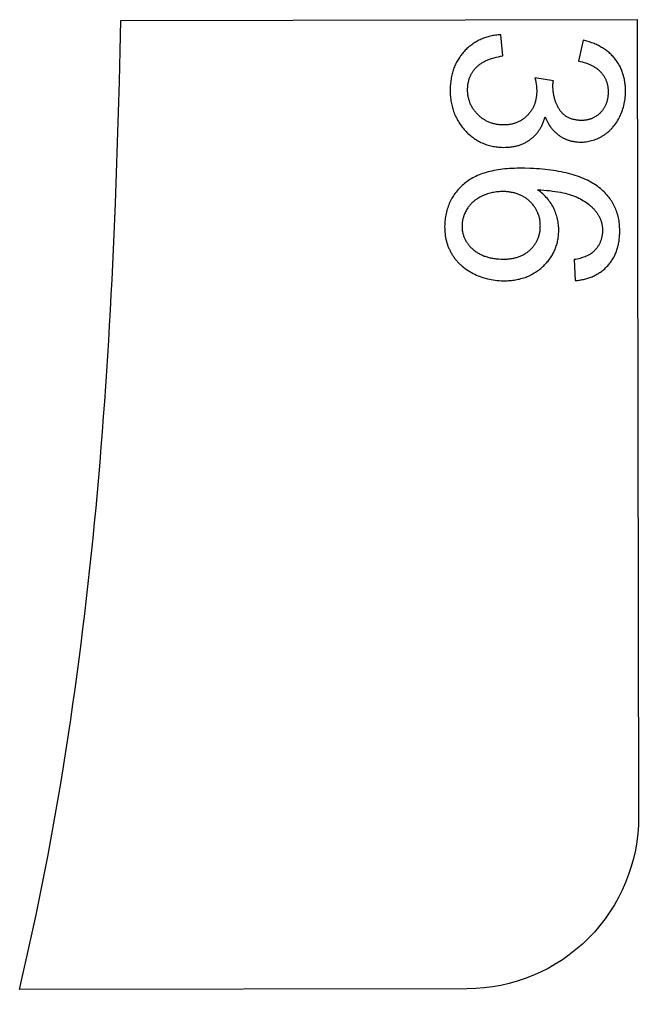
# Model space of a CAD drawing. Extents: x -8894 to -3022, y 6798 to 8329.
# Drawn here: x -4003.1 to -3822.8, y 7327.1 to 7609.5 of the extents above; entities that cross this region are included whole.
import ezdxf

# ---------------------------------------------------------------- set-up
doc = ezdxf.new("R2010")
doc.units = 0
doc.layers.add('LAYER_03', color=7, linetype='CONTINUOUS')
doc.layers.add('STEVILKE', color=7, linetype='CONTINUOUS')

msp = doc.modelspace()

# ---------------------------------------------------------------- linework, layer by layer
at = {"layer": 'LAYER_03'}
msp.add_lwpolyline([(-3872.7, 7327.37), (-4003.09, 7327.12), (-4002.07, 7331.47), (-4001.08, 7335.82), (-4000.11, 7340.18), (-3999.16, 7344.53), (-3998.23, 7348.89), (-3997.33, 7353.25), (-3996.45, 7357.61), (-3995.59, 7361.98), (-3994.75, 7366.35), (-3993.94, 7370.72), (-3993.14, 7375.09), (-3992.36, 7379.46), (-3991.61, 7383.84), (-3990.87, 7388.22), (-3990.16, 7392.6), (-3989.46, 7396.98), (-3988.79, 7401.36), (-3988.13, 7405.75), (-3987.49, 7410.14), (-3986.87, 7414.53), (-3986.27, 7418.92), (-3985.68, 7423.32), (-3985.12, 7427.71), (-3984.57, 7432.11), (-3984.04, 7436.51), (-3983.52, 7440.91), (-3983.02, 7445.31), (-3982.54, 7449.72), (-3982.08, 7454.13), (-3981.63, 7458.53), (-3981.19, 7462.94), (-3980.77, 7467.36), (-3980.37, 7471.77), (-3979.98, 7476.18), (-3979.6, 7480.6), (-3979.24, 7485.02), (-3978.89, 7489.44), (-3978.56, 7493.86), (-3978.24, 7498.28), (-3977.93, 7502.7), (-3977.63, 7507.13), (-3977.35, 7511.55), (-3977.08, 7515.98), (-3976.82, 7520.41), (-3976.57, 7524.84), (-3976.33, 7529.27), (-3976.1, 7533.7), (-3975.88, 7538.13), (-3975.48, 7547), (-3975.11, 7555.87), (-3974.78, 7564.75), (-3974.49, 7573.63), (-3974.22, 7582.51), (-3973.98, 7591.4), (-3973.77, 7600.29), (-3973.58, 7609.18), (-3823.23, 7609.46), (-3822.79, 7377.46, -0.414214)], format="xyb", close=True, dxfattribs=at)
at = {"layer": 'STEVILKE'}
for p, q in [((-3867.92, 7558.25), (-3868.28, 7558.09)), ((-3867.55, 7558.39), (-3867.92, 7558.25)), ((-3867.18, 7558.53), (-3867.55, 7558.39)), ((-3866.8, 7558.66), (-3867.18, 7558.53)), ((-3866.43, 7558.77), (-3866.8, 7558.66)), ((-3866.05, 7558.88), (-3866.43, 7558.77)), ((-3865.67, 7558.97), (-3866.05, 7558.88)), ((-3865.29, 7559.06), (-3865.67, 7558.97)), ((-3864.91, 7559.13), (-3865.29, 7559.06)), ((-3864.53, 7559.2), (-3864.91, 7559.13)), ((-3864.15, 7559.25), (-3864.53, 7559.2)), ((-3863.76, 7559.29), (-3864.15, 7559.25)), ((-3863.37, 7559.32), (-3863.76, 7559.29)), ((-3862.98, 7559.34), (-3863.37, 7559.32)), ((-3862.59, 7559.35), (-3862.98, 7559.34)), ((-3862.2, 7559.35), (-3862.59, 7559.35)), ((-3861.8, 7559.34), (-3862.2, 7559.35)), ((-3861.5, 7559.33), (-3861.8, 7559.34)), ((-3861.2, 7559.31), (-3861.5, 7559.33)), ((-3860.91, 7559.28), (-3861.2, 7559.31)), ((-3860.62, 7559.25), (-3860.91, 7559.28)), ((-3860.34, 7559.21), (-3860.62, 7559.25)), ((-3860.06, 7559.17), (-3860.34, 7559.21)), ((-3859.78, 7559.12), (-3860.06, 7559.17)), ((-3859.51, 7559.07), (-3859.78, 7559.12)), ((-3859.24, 7559.01), (-3859.51, 7559.07)), ((-3858.97, 7558.94), (-3859.24, 7559.01)), ((-3858.71, 7558.87), (-3858.97, 7558.94)), ((-3858.45, 7558.8), (-3858.71, 7558.87)), ((-3858.2, 7558.71), (-3858.45, 7558.8)), ((-3857.95, 7558.63), (-3858.2, 7558.71)), ((-3857.7, 7558.54), (-3857.95, 7558.63)), ((-3857.46, 7558.44), (-3857.7, 7558.54)), ((-3857.22, 7558.33), (-3857.46, 7558.44)), ((-3856.99, 7558.23), (-3857.22, 7558.33)), ((-3856.75, 7558.11), (-3856.99, 7558.23)), ((-3871.95, 7555.37), (-3872.06, 7555.24)), ((-3871.83, 7555.51), (-3871.95, 7555.37)), ((-3871.71, 7555.64), (-3871.83, 7555.51)), ((-3871.59, 7555.77), (-3871.71, 7555.64)), ((-3871.47, 7555.9), (-3871.59, 7555.77)), ((-3871.34, 7556.03), (-3871.47, 7555.9)), ((-3871.21, 7556.15), (-3871.34, 7556.03)), ((-3871.08, 7556.27), (-3871.21, 7556.15)), ((-3870.95, 7556.39), (-3871.08, 7556.27)), ((-3870.81, 7556.51), (-3870.95, 7556.39)), ((-3870.67, 7556.62), (-3870.81, 7556.51)), ((-3870.53, 7556.74), (-3870.67, 7556.62)), ((-3870.39, 7556.85), (-3870.53, 7556.74)), ((-3870.24, 7556.96), (-3870.39, 7556.85)), ((-3870.09, 7557.06), (-3870.24, 7556.96)), ((-3869.94, 7557.17), (-3870.09, 7557.06)), ((-3869.79, 7557.27), (-3869.94, 7557.17)), ((-3869.63, 7557.37), (-3869.79, 7557.27)), ((-3869.31, 7557.56), (-3869.63, 7557.37)), ((-3868.98, 7557.75), (-3869.31, 7557.56)), ((-3868.63, 7557.92), (-3868.98, 7557.75)), ((-3868.28, 7558.09), (-3868.63, 7557.92)), ((-3856.53, 7557.99), (-3856.75, 7558.11)), ((-3856.3, 7557.87), (-3856.53, 7557.99)), ((-3856.08, 7557.74), (-3856.3, 7557.87)), ((-3855.87, 7557.6), (-3856.08, 7557.74)), ((-3855.66, 7557.46), (-3855.87, 7557.6)), ((-3855.45, 7557.31), (-3855.66, 7557.46)), ((-3855.25, 7557.16), (-3855.45, 7557.31)), ((-3855.05, 7557), (-3855.25, 7557.16)), ((-3854.85, 7556.84), (-3855.05, 7557)), ((-3854.66, 7556.67), (-3854.85, 7556.84)), ((-3854.47, 7556.49), (-3854.66, 7556.67)), ((-3854.28, 7556.31), (-3854.47, 7556.49)), ((-3854.1, 7556.13), (-3854.28, 7556.31)), ((-3853.93, 7555.94), (-3854.1, 7556.13)), ((-3853.76, 7555.74), (-3853.93, 7555.94)), ((-3853.59, 7555.55), (-3853.76, 7555.74)), ((-3853.44, 7555.35), (-3853.59, 7555.55)), ((-3853.28, 7555.15), (-3853.44, 7555.35)), ((-3873.61, 7552.55), (-3873.67, 7552.39)), ((-3873.55, 7552.7), (-3873.61, 7552.55)), ((-3873.48, 7552.86), (-3873.55, 7552.7)), ((-3873.34, 7553.16), (-3873.48, 7552.86)), ((-3873.2, 7553.47), (-3873.34, 7553.16)), ((-3873.03, 7553.77), (-3873.2, 7553.47)), ((-3872.86, 7554.07), (-3873.03, 7553.77)), ((-3872.68, 7554.37), (-3872.86, 7554.07)), ((-3872.48, 7554.66), (-3872.68, 7554.37)), ((-3872.38, 7554.81), (-3872.48, 7554.66)), ((-3872.28, 7554.95), (-3872.38, 7554.81)), ((-3872.17, 7555.1), (-3872.28, 7554.95)), ((-3872.06, 7555.24), (-3872.17, 7555.1)), ((-3853.14, 7554.95), (-3853.28, 7555.15)), ((-3853, 7554.75), (-3853.14, 7554.95)), ((-3852.86, 7554.55), (-3853, 7554.75)), ((-3852.73, 7554.34), (-3852.86, 7554.55)), ((-3852.61, 7554.13), (-3852.73, 7554.34)), ((-3852.5, 7553.92), (-3852.61, 7554.13)), ((-3852.38, 7553.7), (-3852.5, 7553.92)), ((-3852.28, 7553.49), (-3852.38, 7553.7)), ((-3852.18, 7553.27), (-3852.28, 7553.49)), ((-3852.09, 7553.05), (-3852.18, 7553.27)), ((-3852, 7552.82), (-3852.09, 7553.05)), ((-3851.92, 7552.6), (-3852, 7552.82)), ((-3851.85, 7552.37), (-3851.92, 7552.6)), ((-3874.2, 7549.82), (-3874.21, 7549.65)), ((-3874.19, 7549.98), (-3874.2, 7549.82)), ((-3874.17, 7550.15), (-3874.19, 7549.98)), ((-3874.16, 7550.31), (-3874.17, 7550.15)), ((-3874.14, 7550.47), (-3874.16, 7550.31)), ((-3874.11, 7550.64), (-3874.14, 7550.47)), ((-3874.09, 7550.8), (-3874.11, 7550.64)), ((-3874.06, 7550.96), (-3874.09, 7550.8)), ((-3874.03, 7551.12), (-3874.06, 7550.96)), ((-3873.99, 7551.28), (-3874.03, 7551.12)), ((-3873.95, 7551.44), (-3873.99, 7551.28)), ((-3873.91, 7551.6), (-3873.95, 7551.44)), ((-3873.87, 7551.76), (-3873.91, 7551.6)), ((-3873.82, 7551.92), (-3873.87, 7551.76)), ((-3873.77, 7552.08), (-3873.82, 7551.92)), ((-3873.72, 7552.23), (-3873.77, 7552.08)), ((-3873.67, 7552.39), (-3873.72, 7552.23)), ((-3851.78, 7552.14), (-3851.85, 7552.37)), ((-3851.71, 7551.91), (-3851.78, 7552.14)), ((-3851.66, 7551.68), (-3851.71, 7551.91)), ((-3851.6, 7551.44), (-3851.66, 7551.68)), ((-3851.56, 7551.2), (-3851.6, 7551.44)), ((-3851.52, 7550.96), (-3851.56, 7551.2)), ((-3851.48, 7550.72), (-3851.52, 7550.96)), ((-3851.46, 7550.47), (-3851.48, 7550.72)), ((-3851.43, 7550.22), (-3851.46, 7550.47)), ((-3851.42, 7549.97), (-3851.43, 7550.22)), ((-3851.41, 7549.72), (-3851.42, 7549.97)), ((-3851.4, 7549.47), (-3851.41, 7549.72)), ((-3874.21, 7549.65), (-3874.21, 7549.41)), ((-3874.21, 7549.41), (-3874.21, 7549.17)), ((-3874.21, 7549.17), (-3874.21, 7548.93)), ((-3874.21, 7548.93), (-3874.2, 7548.7)), ((-3874.2, 7548.7), (-3874.18, 7548.46)), ((-3874.18, 7548.46), (-3874.15, 7548.23)), ((-3874.15, 7548.23), (-3874.12, 7548)), ((-3874.12, 7548), (-3874.09, 7547.77)), ((-3874.09, 7547.77), (-3874.04, 7547.54)), ((-3874.04, 7547.54), (-3874, 7547.32)), ((-3874, 7547.32), (-3873.94, 7547.1)), ((-3873.94, 7547.1), (-3873.88, 7546.88)), ((-3873.88, 7546.88), (-3873.81, 7546.66)), ((-3851.74, 7546.72), (-3851.68, 7546.96)), ((-3851.68, 7546.96), (-3851.63, 7547.2)), ((-3851.63, 7547.2), (-3851.58, 7547.44)), ((-3851.58, 7547.44), (-3851.54, 7547.68)), ((-3851.54, 7547.68), (-3851.5, 7547.93)), ((-3851.5, 7547.93), (-3851.47, 7548.18)), ((-3851.47, 7548.18), (-3851.45, 7548.44)), ((-3851.45, 7548.44), (-3851.43, 7548.69)), ((-3851.43, 7548.69), (-3851.41, 7548.95)), ((-3851.41, 7549.21), (-3851.4, 7549.47)), ((-3851.41, 7548.95), (-3851.41, 7549.21)), ((-3873.81, 7546.66), (-3873.74, 7546.44)), ((-3873.74, 7546.44), (-3873.66, 7546.22)), ((-3873.66, 7546.22), (-3873.57, 7546.01)), ((-3873.57, 7546.01), (-3873.48, 7545.8)), ((-3873.48, 7545.8), (-3873.38, 7545.59)), ((-3873.38, 7545.59), (-3873.28, 7545.38)), ((-3873.28, 7545.38), (-3873.16, 7545.17)), ((-3873.16, 7545.17), (-3873.05, 7544.97)), ((-3873.05, 7544.97), (-3872.92, 7544.77)), ((-3872.92, 7544.77), (-3872.79, 7544.57)), ((-3872.79, 7544.57), (-3872.66, 7544.37)), ((-3872.66, 7544.37), (-3872.52, 7544.17)), ((-3872.52, 7544.17), (-3872.37, 7543.98)), ((-3853.03, 7543.93), (-3852.9, 7544.12)), ((-3852.9, 7544.12), (-3852.77, 7544.32)), ((-3852.77, 7544.32), (-3852.65, 7544.53)), ((-3852.65, 7544.53), (-3852.53, 7544.73)), ((-3852.53, 7544.73), (-3852.42, 7544.94)), ((-3852.42, 7544.94), (-3852.32, 7545.15)), ((-3852.32, 7545.15), (-3852.22, 7545.37)), ((-3852.22, 7545.37), (-3852.12, 7545.59)), ((-3852.12, 7545.59), (-3852.04, 7545.81)), ((-3852.04, 7545.81), (-3851.95, 7546.03)), ((-3851.95, 7546.03), (-3851.88, 7546.26)), ((-3851.88, 7546.26), (-3851.81, 7546.49)), ((-3851.81, 7546.49), (-3851.74, 7546.72)), ((-3872.37, 7543.98), (-3872.21, 7543.79)), ((-3872.21, 7543.79), (-3872.05, 7543.59)), ((-3872.05, 7543.59), (-3871.89, 7543.4)), ((-3871.89, 7543.4), (-3871.71, 7543.22)), ((-3871.71, 7543.22), (-3871.53, 7543.03)), ((-3871.53, 7543.03), (-3871.35, 7542.85)), ((-3871.35, 7542.85), (-3871.16, 7542.67)), ((-3871.16, 7542.67), (-3870.96, 7542.49)), ((-3870.96, 7542.49), (-3870.76, 7542.32)), ((-3870.76, 7542.32), (-3870.56, 7542.16)), ((-3870.56, 7542.16), (-3870.35, 7542)), ((-3870.35, 7542), (-3870.13, 7541.85)), ((-3870.13, 7541.85), (-3869.91, 7541.7)), ((-3869.91, 7541.7), (-3869.69, 7541.56)), ((-3869.69, 7541.56), (-3869.46, 7541.42)), ((-3869.46, 7541.42), (-3869.23, 7541.29)), ((-3869.23, 7541.29), (-3868.99, 7541.16)), ((-3856.13, 7541.11), (-3855.91, 7541.24)), ((-3855.91, 7541.24), (-3855.7, 7541.37)), ((-3855.7, 7541.37), (-3855.49, 7541.51)), ((-3855.49, 7541.51), (-3855.28, 7541.66)), ((-3855.28, 7541.66), (-3855.07, 7541.81)), ((-3855.07, 7541.81), (-3854.88, 7541.97)), ((-3854.88, 7541.97), (-3854.68, 7542.13)), ((-3854.68, 7542.13), (-3854.49, 7542.3)), ((-3854.49, 7542.3), (-3854.3, 7542.46)), ((-3854.3, 7542.46), (-3854.13, 7542.64)), ((-3854.13, 7542.64), (-3853.95, 7542.81)), ((-3853.95, 7542.81), (-3853.78, 7542.99)), ((-3853.78, 7542.99), (-3853.62, 7543.17)), ((-3853.62, 7543.17), (-3853.47, 7543.36)), ((-3853.47, 7543.36), (-3853.32, 7543.54)), ((-3853.32, 7543.54), (-3853.17, 7543.73)), ((-3853.17, 7543.73), (-3853.03, 7543.93)), ((-3868.99, 7541.16), (-3868.75, 7541.04)), ((-3868.75, 7541.04), (-3868.51, 7540.92)), ((-3868.51, 7540.92), (-3868.26, 7540.81)), ((-3868.26, 7540.81), (-3868, 7540.7)), ((-3868, 7540.7), (-3867.74, 7540.6)), ((-3867.74, 7540.6), (-3867.47, 7540.51)), ((-3867.47, 7540.51), (-3867.21, 7540.42)), ((-3867.21, 7540.42), (-3866.93, 7540.33)), ((-3866.93, 7540.33), (-3866.65, 7540.25)), ((-3866.65, 7540.25), (-3866.37, 7540.18)), ((-3866.37, 7540.18), (-3866.08, 7540.11)), ((-3866.08, 7540.11), (-3865.79, 7540.04)), ((-3865.79, 7540.04), (-3865.49, 7539.99)), ((-3865.49, 7539.99), (-3865.19, 7539.93)), ((-3865.19, 7539.93), (-3864.88, 7539.88)), ((-3864.88, 7539.88), (-3864.57, 7539.84)), ((-3864.57, 7539.84), (-3864.26, 7539.8)), ((-3864.26, 7539.8), (-3863.94, 7539.77)), ((-3863.94, 7539.77), (-3863.61, 7539.74)), ((-3863.61, 7539.74), (-3862.95, 7539.71)), ((-3862.95, 7539.71), (-3862.31, 7539.69)), ((-3862.31, 7539.69), (-3862, 7539.69)), ((-3862, 7539.69), (-3861.69, 7539.7)), ((-3861.69, 7539.7), (-3861.38, 7539.71)), ((-3861.38, 7539.71), (-3861.08, 7539.73)), ((-3861.08, 7539.73), (-3860.78, 7539.75)), ((-3860.78, 7539.75), (-3860.49, 7539.78)), ((-3860.49, 7539.78), (-3860.2, 7539.81)), ((-3860.2, 7539.81), (-3859.92, 7539.85)), ((-3859.92, 7539.85), (-3859.64, 7539.9)), ((-3859.64, 7539.9), (-3859.36, 7539.95)), ((-3859.36, 7539.95), (-3859.09, 7540)), ((-3859.09, 7540), (-3858.82, 7540.06)), ((-3858.82, 7540.06), (-3858.55, 7540.13)), ((-3858.55, 7540.13), (-3858.29, 7540.21)), ((-3858.29, 7540.21), (-3858.04, 7540.28)), ((-3858.04, 7540.28), (-3857.79, 7540.37)), ((-3857.79, 7540.37), (-3857.54, 7540.46)), ((-3857.54, 7540.46), (-3857.29, 7540.55)), ((-3857.29, 7540.55), (-3857.05, 7540.65)), ((-3857.05, 7540.65), (-3856.82, 7540.76)), ((-3856.82, 7540.76), (-3856.58, 7540.87)), ((-3856.58, 7540.87), (-3856.36, 7540.99)), ((-3856.36, 7540.99), (-3856.13, 7541.11))]:
    msp.add_line(p, q, dxfattribs=at)
for points in [[(-3862.92, 7605), (-3863.31, 7604.97), (-3863.7, 7604.94), (-3864.08, 7604.89), (-3864.45, 7604.85), (-3864.83, 7604.79), (-3865.19, 7604.73), (-3865.56, 7604.66), (-3865.92, 7604.58), (-3866.27, 7604.49), (-3866.62, 7604.4), (-3866.97, 7604.3), (-3867.31, 7604.19), (-3867.65, 7604.07), (-3867.99, 7603.95), (-3868.32, 7603.82), (-3868.64, 7603.68), (-3868.96, 7603.54), (-3869.28, 7603.38), (-3869.59, 7603.22), (-3869.9, 7603.06), (-3870.21, 7602.88), (-3870.51, 7602.7), (-3870.8, 7602.51), (-3871.09, 7602.31), (-3871.38, 7602.1), (-3871.66, 7601.89), (-3871.94, 7601.67), (-3872.22, 7601.44), (-3872.49, 7601.21), (-3872.76, 7600.97), (-3873.02, 7600.72), (-3873.28, 7600.46), (-3873.53, 7600.19), (-3873.77, 7599.93), (-3874.01, 7599.65), (-3874.24, 7599.38), (-3874.46, 7599.09), (-3874.68, 7598.81), (-3874.88, 7598.51), (-3875.08, 7598.22), (-3875.28, 7597.92), (-3875.46, 7597.61), (-3875.64, 7597.3), (-3875.81, 7596.99), (-3875.97, 7596.67), (-3876.13, 7596.34), (-3876.27, 7596.01), (-3876.41, 7595.68), (-3876.55, 7595.34), (-3876.67, 7595), (-3876.79, 7594.65), (-3876.9, 7594.3), (-3877, 7593.94), (-3877.1, 7593.58), (-3877.19, 7593.21), (-3877.27, 7592.84), (-3877.34, 7592.47), (-3877.41, 7592.09), (-3877.46, 7591.7), (-3877.51, 7591.31), (-3877.56, 7590.92), (-3877.59, 7590.52), (-3877.62, 7590.11), (-3877.64, 7589.7), (-3877.66, 7589.25), (-3877.66, 7588.8), (-3877.66, 7588.36), (-3877.64, 7587.92), (-3877.62, 7587.48), (-3877.59, 7587.05), (-3877.55, 7586.63), (-3877.5, 7586.21), (-3877.44, 7585.79), (-3877.37, 7585.38), (-3877.3, 7584.97), (-3877.21, 7584.57), (-3877.12, 7584.17), (-3877.01, 7583.77), (-3876.9, 7583.39), (-3876.78, 7583), (-3876.65, 7582.62), (-3876.51, 7582.24), (-3876.36, 7581.87), (-3876.2, 7581.51), (-3876.03, 7581.14), (-3875.86, 7580.79), (-3875.67, 7580.43), (-3875.48, 7580.09), (-3875.27, 7579.74), (-3875.06, 7579.4), (-3874.84, 7579.07), (-3874.61, 7578.74), (-3874.37, 7578.41), (-3874.12, 7578.09), (-3873.86, 7577.77), (-3873.59, 7577.46), (-3873.32, 7577.16), (-3873.04, 7576.86), (-3872.76, 7576.57), (-3872.47, 7576.3), (-3872.18, 7576.03), (-3871.88, 7575.77), (-3871.58, 7575.52), (-3871.28, 7575.28), (-3870.97, 7575.05), (-3870.66, 7574.82), (-3870.34, 7574.61), (-3870.02, 7574.41), (-3869.7, 7574.21), (-3869.37, 7574.02), (-3869.03, 7573.85), (-3868.69, 7573.68), (-3868.35, 7573.52), (-3868, 7573.37), (-3867.65, 7573.23), (-3867.3, 7573.1), (-3866.94, 7572.98), (-3866.58, 7572.86), (-3866.21, 7572.76), (-3865.83, 7572.67), (-3865.46, 7572.58), (-3865.08, 7572.5), (-3864.69, 7572.44), (-3864.3, 7572.38), (-3863.91, 7572.33), (-3863.51, 7572.29), (-3863.11, 7572.26), (-3862.7, 7572.24), (-3862.1, 7572.22), (-3861.52, 7572.23), (-3861.23, 7572.24), (-3860.94, 7572.25), (-3860.66, 7572.27), (-3860.38, 7572.3), (-3860.1, 7572.33), (-3859.83, 7572.36), (-3859.56, 7572.4), (-3859.29, 7572.44), (-3859.02, 7572.49), (-3858.76, 7572.55), (-3858.5, 7572.61), (-3858.25, 7572.67), (-3857.99, 7572.74), (-3857.74, 7572.81), (-3857.49, 7572.89), (-3857.25, 7572.97), (-3857.01, 7573.06), (-3856.77, 7573.16), (-3856.53, 7573.25), (-3856.3, 7573.36), (-3856.07, 7573.46), (-3855.85, 7573.58), (-3855.62, 7573.7), (-3855.4, 7573.82), (-3855.18, 7573.95), (-3854.97, 7574.08), (-3854.76, 7574.22), (-3854.55, 7574.36), (-3854.34, 7574.51), (-3854.14, 7574.66), (-3853.94, 7574.81), (-3853.75, 7574.97), (-3853.56, 7575.13), (-3853.38, 7575.3), (-3853.2, 7575.47), (-3853.02, 7575.65), (-3852.85, 7575.83), (-3852.68, 7576.01), (-3852.52, 7576.2), (-3852.36, 7576.39), (-3852.2, 7576.58), (-3852.05, 7576.78), (-3851.9, 7576.99), (-3851.76, 7577.2), (-3851.62, 7577.41), (-3851.48, 7577.62), (-3851.35, 7577.84), (-3851.23, 7578.07), (-3851.1, 7578.29), (-3850.98, 7578.52), (-3850.87, 7578.76), (-3850.76, 7579), (-3850.65, 7579.24), (-3850.55, 7579.49), (-3850.45, 7579.74), (-3850.36, 7580), (-3850.27, 7580.26), (-3850.18, 7580.52), (-3850.1, 7580.79), (-3850.03, 7581.06), (-3849.84, 7580.64), (-3849.65, 7580.22), (-3849.45, 7579.82), (-3849.24, 7579.43), (-3849.02, 7579.05), (-3848.79, 7578.69), (-3848.56, 7578.34), (-3848.43, 7578.17), (-3848.31, 7578), (-3848.18, 7577.84), (-3848.05, 7577.67), (-3847.92, 7577.52), (-3847.79, 7577.36), (-3847.65, 7577.21), (-3847.52, 7577.06), (-3847.38, 7576.91), (-3847.23, 7576.77), (-3847.09, 7576.63), (-3846.94, 7576.5), (-3846.79, 7576.36), (-3846.64, 7576.23), (-3846.49, 7576.11), (-3846.33, 7575.98), (-3846.17, 7575.86), (-3846.01, 7575.75), (-3845.85, 7575.63), (-3845.69, 7575.52), (-3845.52, 7575.42), (-3845.36, 7575.31), (-3845.19, 7575.21), (-3845.02, 7575.12), (-3844.85, 7575.02), (-3844.68, 7574.93), (-3844.51, 7574.84), (-3844.33, 7574.76), (-3844.16, 7574.68), (-3843.98, 7574.6), (-3843.81, 7574.53), (-3843.63, 7574.46), (-3843.45, 7574.39), (-3843.27, 7574.33), (-3843.08, 7574.27), (-3842.9, 7574.21), (-3842.72, 7574.16), (-3842.53, 7574.11), (-3842.34, 7574.06), (-3842.15, 7574.02), (-3841.96, 7573.98), (-3841.77, 7573.94), (-3841.58, 7573.91), (-3841.38, 7573.88), (-3841.19, 7573.85), (-3840.99, 7573.83), (-3840.6, 7573.79), (-3840.19, 7573.77), (-3839.77, 7573.76), (-3839.35, 7573.76), (-3838.93, 7573.78), (-3838.51, 7573.81), (-3838.09, 7573.86), (-3837.68, 7573.92), (-3837.27, 7574), (-3836.86, 7574.09), (-3836.46, 7574.19), (-3836.05, 7574.31), (-3835.65, 7574.44), (-3835.25, 7574.59), (-3834.86, 7574.75), (-3834.46, 7574.93), (-3834.07, 7575.12), (-3833.68, 7575.33), (-3833.49, 7575.43), (-3833.3, 7575.54), (-3833.11, 7575.66), (-3832.93, 7575.78), (-3832.74, 7575.9), (-3832.56, 7576.02), (-3832.38, 7576.15), (-3832.21, 7576.28), (-3832.03, 7576.41), (-3831.86, 7576.55), (-3831.69, 7576.69), (-3831.52, 7576.83), (-3831.36, 7576.98), (-3831.2, 7577.13), (-3831.04, 7577.28), (-3830.88, 7577.44), (-3830.72, 7577.6), (-3830.57, 7577.76), (-3830.42, 7577.93), (-3830.27, 7578.1), (-3829.98, 7578.45), (-3829.7, 7578.81), (-3829.43, 7579.19), (-3829.17, 7579.57), (-3828.92, 7579.98), (-3828.68, 7580.39), (-3828.45, 7580.81), (-3828.23, 7581.24), (-3828.03, 7581.68), (-3827.84, 7582.12), (-3827.67, 7582.57), (-3827.5, 7583.02), (-3827.35, 7583.47), (-3827.22, 7583.94), (-3827.1, 7584.41), (-3826.99, 7584.88), (-3826.89, 7585.36), (-3826.81, 7585.85), (-3826.74, 7586.34), (-3826.69, 7586.83), (-3826.65, 7587.34), (-3826.62, 7587.84), (-3826.61, 7588.21), (-3826.6, 7588.58), (-3826.6, 7588.94), (-3826.61, 7589.3), (-3826.63, 7589.65), (-3826.65, 7590), (-3826.68, 7590.35), (-3826.71, 7590.69), (-3826.76, 7591.03), (-3826.8, 7591.37), (-3826.86, 7591.71), (-3826.92, 7592.03), (-3826.99, 7592.36), (-3827.07, 7592.68), (-3827.15, 7593), (-3827.24, 7593.32), (-3827.34, 7593.63), (-3827.44, 7593.94), (-3827.55, 7594.25), (-3827.67, 7594.55), (-3827.79, 7594.85), (-3827.92, 7595.14), (-3828.06, 7595.43), (-3828.2, 7595.72), (-3828.35, 7596), (-3828.51, 7596.28), (-3828.68, 7596.56), (-3828.85, 7596.83), (-3829.02, 7597.1), (-3829.21, 7597.37), (-3829.4, 7597.63), (-3829.6, 7597.89), (-3829.8, 7598.15), (-3830.01, 7598.4), (-3830.23, 7598.64), (-3830.45, 7598.88), (-3830.68, 7599.12), (-3830.91, 7599.34), (-3831.15, 7599.57), (-3831.39, 7599.78), (-3831.64, 7600), (-3831.9, 7600.2), (-3832.16, 7600.4), (-3832.42, 7600.6), (-3832.7, 7600.79), (-3832.97, 7600.98), (-3833.26, 7601.16), (-3833.55, 7601.33), (-3833.84, 7601.5), (-3834.14, 7601.66), (-3834.45, 7601.82), (-3834.76, 7601.98), (-3835.08, 7602.12), (-3835.4, 7602.27), (-3835.73, 7602.4), (-3836.06, 7602.53), (-3836.4, 7602.66), (-3836.75, 7602.78), (-3837.1, 7602.9), (-3837.46, 7603.01), (-3837.82, 7603.11), (-3838.19, 7603.21), (-3838.94, 7603.39), (-3840.28, 7597.31), (-3839.73, 7597.2), (-3839.2, 7597.07), (-3838.69, 7596.93), (-3838.19, 7596.78), (-3837.95, 7596.7), (-3837.72, 7596.61), (-3837.49, 7596.52), (-3837.26, 7596.43), (-3837.04, 7596.34), (-3836.82, 7596.24), (-3836.6, 7596.14), (-3836.4, 7596.04), (-3836.19, 7595.94), (-3835.99, 7595.83), (-3835.8, 7595.71), (-3835.6, 7595.6), (-3835.42, 7595.48), (-3835.24, 7595.36), (-3835.06, 7595.23), (-3834.89, 7595.1), (-3834.72, 7594.97), (-3834.55, 7594.84), (-3834.39, 7594.7), (-3834.24, 7594.56), (-3834.09, 7594.42), (-3833.94, 7594.27), (-3833.8, 7594.12), (-3833.67, 7593.97), (-3833.53, 7593.81), (-3833.41, 7593.65), (-3833.28, 7593.49), (-3833.16, 7593.33), (-3833.05, 7593.17), (-3832.94, 7593), (-3832.84, 7592.83), (-3832.73, 7592.66), (-3832.64, 7592.49), (-3832.55, 7592.31), (-3832.46, 7592.13), (-3832.38, 7591.96), (-3832.3, 7591.77), (-3832.22, 7591.59), (-3832.16, 7591.4), (-3832.09, 7591.22), (-3832.03, 7591.03), (-3831.97, 7590.83), (-3831.92, 7590.64), (-3831.88, 7590.44), (-3831.83, 7590.24), (-3831.8, 7590.04), (-3831.76, 7589.84), (-3831.73, 7589.63), (-3831.71, 7589.43), (-3831.69, 7589.22), (-3831.67, 7589.01), (-3831.66, 7588.79), (-3831.66, 7588.58), (-3831.65, 7588.36), (-3831.66, 7588.14), (-3831.66, 7587.92), (-3831.68, 7587.69), (-3831.69, 7587.47), (-3831.71, 7587.25), (-3831.73, 7587.04), (-3831.76, 7586.82), (-3831.8, 7586.61), (-3831.83, 7586.4), (-3831.87, 7586.2), (-3831.92, 7586), (-3831.97, 7585.8), (-3832.02, 7585.6), (-3832.08, 7585.41), (-3832.14, 7585.22), (-3832.21, 7585.03), (-3832.28, 7584.84), (-3832.35, 7584.66), (-3832.43, 7584.48), (-3832.51, 7584.3), (-3832.6, 7584.13), (-3832.69, 7583.96), (-3832.79, 7583.79), (-3832.89, 7583.62), (-3832.99, 7583.46), (-3833.1, 7583.3), (-3833.21, 7583.14), (-3833.33, 7582.99), (-3833.45, 7582.83), (-3833.58, 7582.68), (-3833.71, 7582.54), (-3833.84, 7582.39), (-3833.98, 7582.25), (-3834.12, 7582.12), (-3834.26, 7581.98), (-3834.41, 7581.85), (-3834.56, 7581.72), (-3834.71, 7581.6), (-3834.87, 7581.49), (-3835.02, 7581.38), (-3835.18, 7581.27), (-3835.34, 7581.17), (-3835.5, 7581.07), (-3835.67, 7580.97), (-3835.83, 7580.88), (-3836, 7580.8), (-3836.17, 7580.72), (-3836.34, 7580.64), (-3836.52, 7580.57), (-3836.69, 7580.51), (-3836.87, 7580.44), (-3837.05, 7580.39), (-3837.23, 7580.33), (-3837.42, 7580.29), (-3837.61, 7580.24), (-3837.8, 7580.2), (-3837.99, 7580.17), (-3838.18, 7580.14), (-3838.37, 7580.11), (-3838.57, 7580.09), (-3838.77, 7580.08), (-3838.97, 7580.06), (-3839.18, 7580.06), (-3839.38, 7580.05), (-3839.59, 7580.06), (-3839.8, 7580.06), (-3840.06, 7580.08), (-3840.32, 7580.1), (-3840.58, 7580.12), (-3840.83, 7580.15), (-3841.07, 7580.19), (-3841.31, 7580.24), (-3841.55, 7580.29), (-3841.78, 7580.34), (-3842.01, 7580.4), (-3842.23, 7580.47), (-3842.45, 7580.54), (-3842.66, 7580.62), (-3842.87, 7580.71), (-3843.07, 7580.8), (-3843.27, 7580.9), (-3843.47, 7581), (-3843.66, 7581.11), (-3843.85, 7581.22), (-3844.03, 7581.34), (-3844.2, 7581.47), (-3844.38, 7581.6), (-3844.54, 7581.74), (-3844.71, 7581.89), (-3844.87, 7582.04), (-3845.02, 7582.19), (-3845.17, 7582.36), (-3845.31, 7582.52), (-3845.45, 7582.7), (-3845.59, 7582.88), (-3845.72, 7583.07), (-3845.85, 7583.26), (-3845.97, 7583.46), (-3846.09, 7583.66), (-3846.2, 7583.86), (-3846.31, 7584.06), (-3846.42, 7584.27), (-3846.52, 7584.48), (-3846.61, 7584.69), (-3846.71, 7584.9), (-3846.8, 7585.11), (-3846.88, 7585.32), (-3846.96, 7585.53), (-3847.04, 7585.75), (-3847.11, 7585.97), (-3847.18, 7586.18), (-3847.25, 7586.4), (-3847.31, 7586.62), (-3847.37, 7586.85), (-3847.42, 7587.07), (-3847.47, 7587.3), (-3847.51, 7587.52), (-3847.55, 7587.75), (-3847.59, 7587.98), (-3847.62, 7588.21), (-3847.65, 7588.44), (-3847.67, 7588.67), (-3847.69, 7588.91), (-3847.71, 7589.14), (-3847.73, 7589.62), (-3847.73, 7590.1), (-3847.72, 7590.59), (-3847.72, 7590.69), (-3847.71, 7590.79), (-3847.69, 7591.02), (-3847.66, 7591.28), (-3847.61, 7591.57), (-3852.97, 7592.48), (-3852.83, 7591.84), (-3852.72, 7591.22), (-3852.63, 7590.64), (-3852.55, 7590.08), (-3852.5, 7589.55), (-3852.48, 7589.29), (-3852.47, 7589.05), (-3852.46, 7588.81), (-3852.46, 7588.57), (-3852.46, 7588.34), (-3852.46, 7588.12), (-3852.48, 7587.86), (-3852.5, 7587.6), (-3852.52, 7587.34), (-3852.55, 7587.08), (-3852.58, 7586.83), (-3852.62, 7586.58), (-3852.67, 7586.34), (-3852.72, 7586.1), (-3852.77, 7585.86), (-3852.83, 7585.62), (-3852.9, 7585.39), (-3852.97, 7585.16), (-3853.05, 7584.93), (-3853.13, 7584.71), (-3853.22, 7584.49), (-3853.31, 7584.27), (-3853.41, 7584.05), (-3853.51, 7583.84), (-3853.62, 7583.64), (-3853.73, 7583.43), (-3853.85, 7583.23), (-3853.97, 7583.03), (-3854.1, 7582.84), (-3854.23, 7582.64), (-3854.37, 7582.46), (-3854.52, 7582.27), (-3854.67, 7582.09), (-3854.82, 7581.91), (-3854.98, 7581.73), (-3855.15, 7581.56), (-3855.32, 7581.39), (-3855.49, 7581.22), (-3855.67, 7581.06), (-3855.86, 7580.9), (-3856.04, 7580.75), (-3856.23, 7580.6), (-3856.42, 7580.46), (-3856.61, 7580.33), (-3856.81, 7580.2), (-3857.01, 7580.07), (-3857.21, 7579.96), (-3857.41, 7579.84), (-3857.62, 7579.73), (-3857.83, 7579.63), (-3858.04, 7579.54), (-3858.25, 7579.45), (-3858.47, 7579.36), (-3858.69, 7579.28), (-3858.91, 7579.21), (-3859.14, 7579.14), (-3859.37, 7579.07), (-3859.6, 7579.01), (-3859.83, 7578.96), (-3860.07, 7578.92), (-3860.3, 7578.87), (-3860.55, 7578.84), (-3860.79, 7578.81), (-3861.04, 7578.78), (-3861.28, 7578.76), (-3861.54, 7578.75), (-3861.79, 7578.74), (-3862.05, 7578.74), (-3862.31, 7578.74), (-3862.57, 7578.75), (-3862.85, 7578.76), (-3863.12, 7578.78), (-3863.39, 7578.81), (-3863.65, 7578.84), (-3863.92, 7578.88), (-3864.18, 7578.92), (-3864.43, 7578.97), (-3864.69, 7579.02), (-3864.94, 7579.08), (-3865.19, 7579.15), (-3865.43, 7579.22), (-3865.67, 7579.3), (-3865.91, 7579.38), (-3866.15, 7579.47), (-3866.38, 7579.56), (-3866.61, 7579.66), (-3866.84, 7579.77), (-3867.06, 7579.88), (-3867.28, 7579.99), (-3867.5, 7580.12), (-3867.71, 7580.25), (-3867.92, 7580.38), (-3868.13, 7580.52), (-3868.34, 7580.66), (-3868.54, 7580.82), (-3868.74, 7580.97), (-3868.94, 7581.14), (-3869.13, 7581.3), (-3869.32, 7581.48), (-3869.51, 7581.66), (-3869.69, 7581.84), (-3869.87, 7582.03), (-3870.05, 7582.23), (-3870.22, 7582.43), (-3870.38, 7582.63), (-3870.54, 7582.83), (-3870.7, 7583.03), (-3870.84, 7583.24), (-3870.98, 7583.45), (-3871.12, 7583.66), (-3871.25, 7583.88), (-3871.37, 7584.09), (-3871.49, 7584.31), (-3871.6, 7584.53), (-3871.7, 7584.76), (-3871.8, 7584.98), (-3871.9, 7585.21), (-3871.98, 7585.44), (-3872.06, 7585.68), (-3872.14, 7585.91), (-3872.21, 7586.15), (-3872.27, 7586.39), (-3872.33, 7586.63), (-3872.38, 7586.88), (-3872.43, 7587.13), (-3872.47, 7587.38), (-3872.5, 7587.63), (-3872.53, 7587.88), (-3872.55, 7588.14), (-3872.57, 7588.4), (-3872.58, 7588.66), (-3872.58, 7588.93), (-3872.58, 7589.19), (-3872.57, 7589.46), (-3872.56, 7589.69), (-3872.54, 7589.91), (-3872.52, 7590.13), (-3872.5, 7590.35), (-3872.47, 7590.57), (-3872.43, 7590.79), (-3872.4, 7591), (-3872.35, 7591.21), (-3872.31, 7591.42), (-3872.25, 7591.62), (-3872.2, 7591.82), (-3872.14, 7592.03), (-3872.08, 7592.22), (-3872.01, 7592.42), (-3871.93, 7592.61), (-3871.86, 7592.81), (-3871.77, 7592.99), (-3871.69, 7593.18), (-3871.6, 7593.37), (-3871.5, 7593.55), (-3871.4, 7593.73), (-3871.3, 7593.9), (-3871.19, 7594.08), (-3871.08, 7594.25), (-3870.96, 7594.42), (-3870.84, 7594.59), (-3870.71, 7594.76), (-3870.58, 7594.92), (-3870.45, 7595.08), (-3870.31, 7595.24), (-3870.16, 7595.39), (-3870.02, 7595.55), (-3869.86, 7595.7), (-3869.7, 7595.85), (-3869.54, 7595.99), (-3869.37, 7596.13), (-3869.2, 7596.27), (-3869.01, 7596.41), (-3868.83, 7596.54), (-3868.64, 7596.67), (-3868.44, 7596.8), (-3868.24, 7596.92), (-3868.03, 7597.04), (-3867.81, 7597.15), (-3867.59, 7597.27), (-3867.37, 7597.38), (-3867.14, 7597.49), (-3866.9, 7597.59), (-3866.66, 7597.69), (-3866.41, 7597.79), (-3866.16, 7597.88), (-3865.9, 7597.98), (-3865.36, 7598.15), (-3864.81, 7598.31), (-3864.23, 7598.46), (-3863.63, 7598.6), (-3863, 7598.72), (-3862.36, 7598.83)], [(-3841.31, 7533.43), (-3840.94, 7533.46), (-3840.59, 7533.5), (-3840.23, 7533.55), (-3839.88, 7533.6), (-3839.54, 7533.66), (-3839.2, 7533.73), (-3838.86, 7533.8), (-3838.53, 7533.88), (-3838.2, 7533.96), (-3837.88, 7534.05), (-3837.57, 7534.14), (-3837.25, 7534.25), (-3836.95, 7534.35), (-3836.64, 7534.47), (-3836.35, 7534.59), (-3836.05, 7534.71), (-3835.76, 7534.85), (-3835.48, 7534.99), (-3835.2, 7535.13), (-3834.93, 7535.28), (-3834.66, 7535.44), (-3834.39, 7535.6), (-3834.13, 7535.77), (-3833.87, 7535.94), (-3833.62, 7536.12), (-3833.38, 7536.31), (-3833.13, 7536.51), (-3832.9, 7536.7), (-3832.67, 7536.91), (-3832.44, 7537.12), (-3832.21, 7537.34), (-3832, 7537.56), (-3831.78, 7537.79), (-3831.58, 7538.02), (-3831.38, 7538.26), (-3831.18, 7538.5), (-3830.99, 7538.75), (-3830.81, 7539), (-3830.64, 7539.26), (-3830.47, 7539.52), (-3830.3, 7539.78), (-3830.15, 7540.05), (-3830, 7540.32), (-3829.85, 7540.6), (-3829.72, 7540.88), (-3829.59, 7541.17), (-3829.46, 7541.46), (-3829.34, 7541.76), (-3829.23, 7542.06), (-3829.12, 7542.36), (-3829.02, 7542.67), (-3828.93, 7542.98), (-3828.84, 7543.3), (-3828.76, 7543.62), (-3828.69, 7543.95), (-3828.62, 7544.28), (-3828.56, 7544.61), (-3828.5, 7544.95), (-3828.45, 7545.3), (-3828.41, 7545.64), (-3828.37, 7546), (-3828.34, 7546.35), (-3828.31, 7546.72), (-3828.3, 7547.08), (-3828.28, 7547.57), (-3828.28, 7548.06), (-3828.29, 7548.54), (-3828.31, 7549.01), (-3828.34, 7549.48), (-3828.38, 7549.94), (-3828.43, 7550.39), (-3828.5, 7550.84), (-3828.58, 7551.29), (-3828.66, 7551.73), (-3828.76, 7552.16), (-3828.87, 7552.58), (-3829, 7553.01), (-3829.13, 7553.42), (-3829.28, 7553.83), (-3829.43, 7554.23), (-3829.6, 7554.63), (-3829.78, 7555.02), (-3829.97, 7555.41), (-3830.18, 7555.79), (-3830.39, 7556.16), (-3830.62, 7556.53), (-3830.85, 7556.89), (-3831.1, 7557.24), (-3831.36, 7557.59), (-3831.63, 7557.94), (-3831.91, 7558.28), (-3832.21, 7558.61), (-3832.51, 7558.94), (-3832.83, 7559.26), (-3833.16, 7559.57), (-3833.5, 7559.88), (-3833.9, 7560.23), (-3834.33, 7560.57), (-3834.76, 7560.89), (-3835.21, 7561.21), (-3835.68, 7561.52), (-3836.17, 7561.81), (-3836.67, 7562.1), (-3837.18, 7562.38), (-3837.71, 7562.64), (-3838.26, 7562.9), (-3838.83, 7563.15), (-3839.41, 7563.39), (-3840, 7563.62), (-3840.61, 7563.84), (-3841.24, 7564.05), (-3841.88, 7564.24), (-3842.54, 7564.43), (-3843.22, 7564.61), (-3843.91, 7564.78), (-3844.61, 7564.94), (-3845.33, 7565.09), (-3846.07, 7565.23), (-3846.83, 7565.36), (-3847.6, 7565.48), (-3848.38, 7565.59), (-3849.18, 7565.7), (-3850, 7565.79), (-3850.83, 7565.87), (-3851.68, 7565.94), (-3852.55, 7566), (-3853.43, 7566.05), (-3854.32, 7566.09), (-3855.91, 7566.14), (-3857.45, 7566.15), (-3858.2, 7566.14), (-3858.93, 7566.11), (-3859.65, 7566.08), (-3860.35, 7566.04), (-3861.04, 7565.99), (-3861.72, 7565.93), (-3862.38, 7565.85), (-3863.03, 7565.77), (-3863.67, 7565.68), (-3864.29, 7565.58), (-3864.9, 7565.47), (-3865.49, 7565.34), (-3866.07, 7565.21), (-3866.63, 7565.07), (-3867.19, 7564.92), (-3867.73, 7564.75), (-3868.25, 7564.58), (-3868.76, 7564.4), (-3869.26, 7564.21), (-3869.74, 7564), (-3870.21, 7563.79), (-3870.66, 7563.57), (-3871.1, 7563.34), (-3871.53, 7563.09), (-3871.94, 7562.84), (-3872.34, 7562.58), (-3872.73, 7562.31), (-3872.92, 7562.17), (-3873.1, 7562.02), (-3873.46, 7561.73), (-3873.81, 7561.44), (-3874.15, 7561.13), (-3874.47, 7560.82), (-3874.79, 7560.51), (-3875.09, 7560.19), (-3875.39, 7559.86), (-3875.67, 7559.53), (-3875.95, 7559.19), (-3876.21, 7558.85), (-3876.46, 7558.5), (-3876.7, 7558.14), (-3876.93, 7557.78), (-3877.15, 7557.41), (-3877.36, 7557.04), (-3877.56, 7556.66), (-3877.74, 7556.27), (-3877.92, 7555.88), (-3878.08, 7555.48), (-3878.24, 7555.07), (-3878.38, 7554.66), (-3878.51, 7554.25), (-3878.64, 7553.83), (-3878.75, 7553.4), (-3878.85, 7552.96), (-3878.94, 7552.52), (-3879.02, 7552.08), (-3879.09, 7551.63), (-3879.14, 7551.17), (-3879.19, 7550.7), (-3879.23, 7550.23), (-3879.25, 7549.76), (-3879.27, 7549.2), (-3879.26, 7548.65), (-3879.24, 7548.1), (-3879.21, 7547.56), (-3879.15, 7547.03), (-3879.08, 7546.51), (-3878.99, 7545.99), (-3878.89, 7545.48), (-3878.83, 7545.23), (-3878.77, 7544.97), (-3878.7, 7544.72), (-3878.63, 7544.48), (-3878.55, 7544.23), (-3878.47, 7543.99), (-3878.39, 7543.74), (-3878.3, 7543.5), (-3878.21, 7543.26), (-3878.11, 7543.02), (-3878.01, 7542.79), (-3877.9, 7542.55), (-3877.79, 7542.32), (-3877.68, 7542.09), (-3877.56, 7541.86), (-3877.44, 7541.63), (-3877.31, 7541.41), (-3877.18, 7541.18), (-3877.04, 7540.96), (-3876.91, 7540.75), (-3876.76, 7540.53), (-3876.62, 7540.32), (-3876.47, 7540.11), (-3876.31, 7539.91), (-3876.16, 7539.7), (-3876, 7539.5), (-3875.83, 7539.31), (-3875.66, 7539.11), (-3875.49, 7538.92), (-3875.31, 7538.73), (-3875.13, 7538.55), (-3874.95, 7538.36), (-3874.76, 7538.18), (-3874.57, 7538), (-3874.37, 7537.83), (-3874.17, 7537.66), (-3873.76, 7537.32), (-3873.34, 7537), (-3872.9, 7536.68), (-3872.44, 7536.38), (-3871.97, 7536.09), (-3871.48, 7535.81), (-3870.99, 7535.54), (-3870.48, 7535.29), (-3869.98, 7535.06), (-3869.46, 7534.84), (-3868.94, 7534.64), (-3868.41, 7534.45), (-3867.88, 7534.27), (-3867.35, 7534.12), (-3866.8, 7533.98), (-3866.25, 7533.85), (-3865.7, 7533.74), (-3865.14, 7533.65), (-3864.57, 7533.57), (-3864, 7533.5), (-3863.42, 7533.46), (-3862.83, 7533.42), (-3862.39, 7533.41), (-3861.95, 7533.41), (-3861.51, 7533.41), (-3861.08, 7533.42), (-3860.66, 7533.44), (-3860.24, 7533.47), (-3859.82, 7533.51), (-3859.41, 7533.55), (-3859, 7533.61), (-3858.6, 7533.67), (-3858.21, 7533.74), (-3857.82, 7533.82), (-3857.43, 7533.91), (-3857.05, 7534.01), (-3856.67, 7534.12), (-3856.3, 7534.23), (-3855.93, 7534.36), (-3855.57, 7534.49), (-3855.21, 7534.63), (-3854.86, 7534.78), (-3854.51, 7534.94), (-3854.16, 7535.11), (-3853.82, 7535.28), (-3853.49, 7535.47), (-3853.16, 7535.66), (-3852.84, 7535.86), (-3852.52, 7536.07), (-3852.2, 7536.29), (-3851.89, 7536.52), (-3851.59, 7536.75), (-3851.29, 7537), (-3850.99, 7537.25), (-3850.7, 7537.51), (-3850.42, 7537.78), (-3850.15, 7538.04), (-3849.89, 7538.31), (-3849.63, 7538.59), (-3849.39, 7538.87), (-3849.15, 7539.15), (-3848.92, 7539.44), (-3848.7, 7539.73), (-3848.49, 7540.03), (-3848.29, 7540.32), (-3848.1, 7540.63), (-3847.91, 7540.93), (-3847.74, 7541.24), (-3847.57, 7541.56), (-3847.41, 7541.88), (-3847.26, 7542.2), (-3847.12, 7542.53), (-3846.99, 7542.86), (-3846.86, 7543.19), (-3846.75, 7543.53), (-3846.64, 7543.87), (-3846.54, 7544.22), (-3846.45, 7544.57), (-3846.37, 7544.92), (-3846.3, 7545.28), (-3846.24, 7545.64), (-3846.18, 7546), (-3846.14, 7546.37), (-3846.1, 7546.75), (-3846.07, 7547.12), (-3846.05, 7547.5), (-3846.04, 7547.94), (-3846.04, 7548.38), (-3846.05, 7548.81), (-3846.08, 7549.24), (-3846.12, 7549.67), (-3846.17, 7550.1), (-3846.24, 7550.53), (-3846.32, 7550.95), (-3846.41, 7551.37), (-3846.51, 7551.8), (-3846.63, 7552.21), (-3846.76, 7552.63), (-3846.9, 7553.05), (-3847.06, 7553.46), (-3847.23, 7553.87), (-3847.41, 7554.28), (-3847.6, 7554.69), (-3847.81, 7555.08), (-3848.03, 7555.47), (-3848.27, 7555.86), (-3848.52, 7556.23), (-3848.79, 7556.6), (-3849.06, 7556.97), (-3849.36, 7557.32), (-3849.66, 7557.67), (-3849.98, 7558.01), (-3850.32, 7558.34), (-3850.66, 7558.67), (-3851.02, 7558.99), (-3851.4, 7559.3), (-3851.79, 7559.6), (-3852.19, 7559.9), (-3851.27, 7559.85), (-3850.37, 7559.78), (-3849.51, 7559.71), (-3848.67, 7559.62), (-3847.85, 7559.52), (-3847.07, 7559.41), (-3846.31, 7559.29), (-3845.58, 7559.16), (-3844.88, 7559.02), (-3844.2, 7558.86), (-3843.55, 7558.69), (-3842.93, 7558.52), (-3842.34, 7558.33), (-3841.77, 7558.13), (-3841.5, 7558.02), (-3841.23, 7557.91), (-3840.97, 7557.8), (-3840.72, 7557.69), (-3840.23, 7557.46), (-3839.75, 7557.21), (-3839.3, 7556.96), (-3838.85, 7556.7), (-3838.42, 7556.43), (-3838.01, 7556.15), (-3837.61, 7555.86), (-3837.23, 7555.57), (-3837.05, 7555.42), (-3836.87, 7555.26), (-3836.69, 7555.11), (-3836.52, 7554.95), (-3836.35, 7554.79), (-3836.18, 7554.62), (-3836.02, 7554.46), (-3835.86, 7554.29), (-3835.71, 7554.12), (-3835.56, 7553.95), (-3835.41, 7553.78), (-3835.27, 7553.6), (-3835.13, 7553.42), (-3835, 7553.24), (-3834.87, 7553.06), (-3834.65, 7552.73), (-3834.56, 7552.58), (-3834.47, 7552.44), (-3834.38, 7552.29), (-3834.3, 7552.14), (-3834.22, 7551.99), (-3834.15, 7551.84), (-3834.08, 7551.69), (-3834.01, 7551.54), (-3833.94, 7551.38), (-3833.88, 7551.23), (-3833.82, 7551.07), (-3833.76, 7550.91), (-3833.71, 7550.75), (-3833.66, 7550.59), (-3833.62, 7550.43), (-3833.57, 7550.27), (-3833.53, 7550.1), (-3833.5, 7549.94), (-3833.46, 7549.77), (-3833.43, 7549.6), (-3833.41, 7549.43), (-3833.38, 7549.26), (-3833.36, 7549.09), (-3833.35, 7548.91), (-3833.33, 7548.74), (-3833.32, 7548.56), (-3833.32, 7548.39), (-3833.31, 7548.21), (-3833.31, 7548.03), (-3833.31, 7547.85), (-3833.32, 7547.66), (-3833.33, 7547.44), (-3833.35, 7547.21), (-3833.37, 7546.99), (-3833.4, 7546.77), (-3833.43, 7546.56), (-3833.47, 7546.34), (-3833.51, 7546.13), (-3833.56, 7545.92), (-3833.61, 7545.71), (-3833.66, 7545.51), (-3833.73, 7545.31), (-3833.79, 7545.11), (-3833.87, 7544.91), (-3833.94, 7544.72), (-3834.03, 7544.53), (-3834.11, 7544.34), (-3834.21, 7544.15), (-3834.3, 7543.96), (-3834.41, 7543.78), (-3834.51, 7543.6), (-3834.63, 7543.43), (-3834.74, 7543.25), (-3834.87, 7543.08), (-3834.99, 7542.91), (-3835.13, 7542.74), (-3835.26, 7542.58), (-3835.41, 7542.42), (-3835.55, 7542.26), (-3835.71, 7542.1), (-3835.86, 7541.94), (-3836.03, 7541.79), (-3836.19, 7541.64), (-3836.3, 7541.55), (-3836.41, 7541.47), (-3836.53, 7541.38), (-3836.65, 7541.3), (-3836.77, 7541.21), (-3836.9, 7541.13), (-3837.03, 7541.05), (-3837.16, 7540.97), (-3837.3, 7540.9), (-3837.44, 7540.82), (-3837.59, 7540.75), (-3837.74, 7540.68), (-3838.05, 7540.53), (-3838.38, 7540.4), (-3838.72, 7540.27), (-3839.08, 7540.15), (-3839.45, 7540.03), (-3839.83, 7539.92), (-3840.24, 7539.82), (-3840.65, 7539.72), (-3841.09, 7539.63), (-3841.53, 7539.54)]]:
    msp.add_lwpolyline(points, close=True, dxfattribs=at)

doc.saveas('drawing.dxf')
